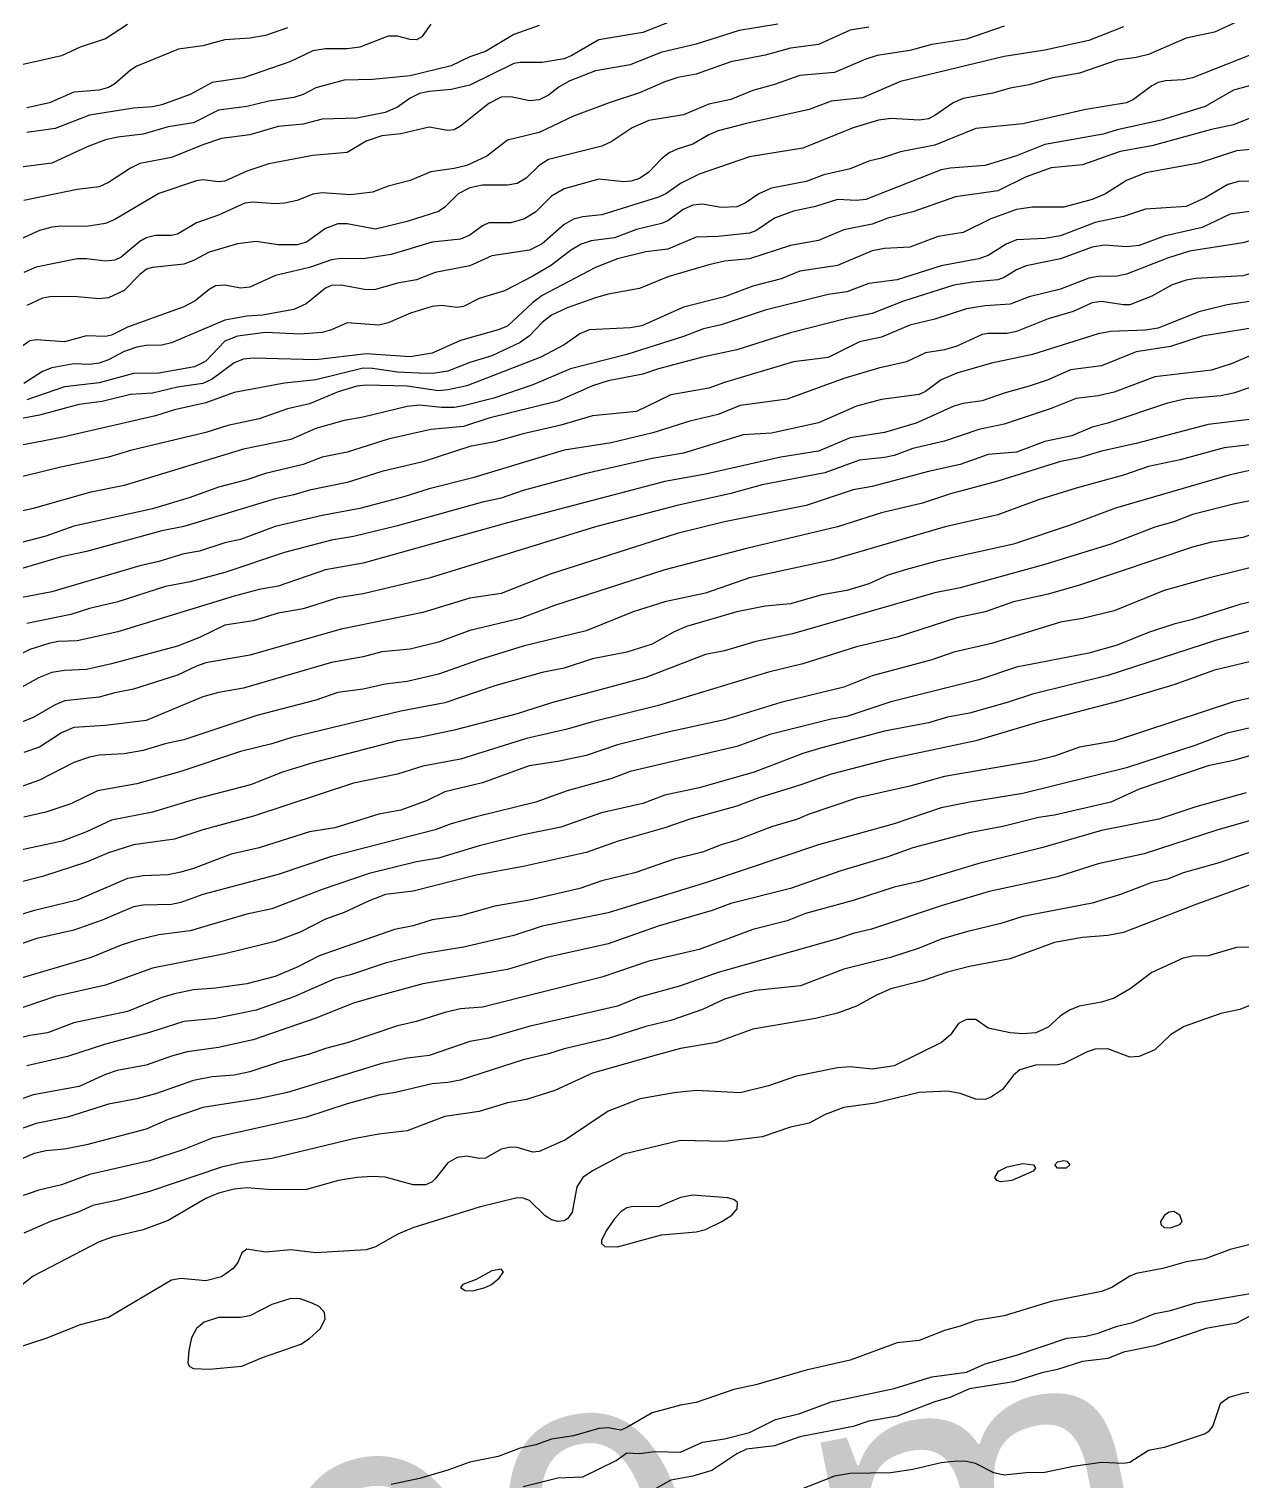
# Model space of a CAD drawing. Extents: x 474277 to 475042, y 254928 to 255625.
# Drawn here: x 474350.75 to 474380.38, y 255454.14 to 255489.59 of the extents above; entities that cross this region are included whole.
import ezdxf

# ---------------------------------------------------------------- set-up
doc = ezdxf.new("R2010")
doc.units = 0
doc.header["$MEASUREMENT"] = 0
doc.layers.add('BaseMapV2_DTM_export_MonNov09090547073261 — entities', color=1, linetype='CONTINUOUS')
doc.styles.get("Standard").update_dxf_attribs({"font": 'romans.shx'})

msp = doc.modelspace()

# ---------------------------------------------------------------- linework, layer by layer
at = {"layer": 'BaseMapV2_DTM_export_MonNov09090547073261 — entities', "color": 15, "linetype": 'Continuous', "true_color": 0xb7484b}
for points in [[(474367.262, 255490.11, 99.5), (474365.728, 255489.51, 99.5), (474364.655, 255489.332, 99.5), (474364, 255488.945, 99.5), (474363.811, 255488.869, 99.5), (474363.274, 255488.774, 99.5), (474362.738, 255488.779, 99.5), (474362.584, 255488.753, 99.5), (474361.511, 255488.219, 99.5), (474361.051, 255488.116, 99.5), (474360.514, 255488.069, 99.5), (474360.284, 255488.02, 99.5), (474360.054, 255487.907, 99.5), (474359.747, 255487.686, 99.5), (474359.441, 255487.557, 99.5), (474358.75, 255487.414, 99.5), (474357.907, 255487.395, 99.5), (474357.447, 255487.271, 99.5), (474356.834, 255487.214, 99.5), (474356.143, 255487.008, 99.5), (474355.453, 255486.919, 99.5), (474354.993, 255486.768, 99.5), (474354.227, 255486.457, 99.5), (474353.46, 255486.312, 99.5), (474353.23, 255486.198, 99.5), (474352.693, 255485.848, 99.5), (474352.463, 255485.74, 99.5), (474351.926, 255485.675, 99.5), (474350.623, 255485.411, 99.5)], [(474353.153, 255489.702, 100.5), (474352.616, 255489.354, 100.5), (474352.003, 255489.151, 100.5), (474351.543, 255488.94, 100.5), (474350.211, 255488.638, 100.5)], [(474363.198, 255489.675, 99.75), (474362.584, 255489.462, 99.75), (474361.894, 255489.045, 99.75), (474361.511, 255488.914, 99.75), (474361.051, 255488.698, 99.75), (474360.054, 255488.45, 99.75), (474359.134, 255488.36, 99.75), (474358.444, 255488.342, 99.75), (474357.754, 255488.16, 99.75), (474357.447, 255487.996, 99.75), (474357.217, 255487.919, 99.75), (474356.604, 255487.835, 99.75), (474356.067, 255487.701, 99.75), (474355.377, 255487.613, 99.75), (474354.763, 255487.307, 99.75), (474354.15, 255487.207, 99.75), (474353.536, 255487.023, 99.75), (474352.923, 255486.955, 99.75), (474352.616, 255486.889, 99.75), (474352.176, 255486.722, 99.75), (474351.313, 255486.323, 99.75), (474350.239, 255486.184, 99.75)], [(474369.026, 255489.712, 99.25), (474368.085, 255489.559, 99.25), (474367.031, 255489.224, 99.25), (474366.169, 255489.022, 99.25), (474365.421, 255488.721, 99.25), (474364.578, 255488.574, 99.25), (474363.951, 255488.332, 99.25), (474363.691, 255488.178, 99.25), (474363.428, 255487.976, 99.25), (474363.198, 255487.868, 99.25), (474362.968, 255487.844, 99.25), (474362.508, 255487.941, 99.25), (474362.278, 255487.928, 99.25), (474361.971, 255487.775, 99.25), (474361.281, 255487.223, 99.25), (474361.127, 255487.131, 99.25), (474360.974, 255487.114, 99.25), (474360.514, 255487.194, 99.25), (474359.824, 255487.036, 99.25), (474359.364, 255486.984, 99.25), (474358.98, 255486.856, 99.25), (474358.52, 255486.576, 99.25), (474357.677, 255486.506, 99.25), (474356.604, 255486.3, 99.25), (474356.067, 255486.122, 99.25), (474355.53, 255485.877, 99.25), (474355.377, 255485.863, 99.25), (474354.993, 255485.913, 99.25), (474354.84, 255485.891, 99.25), (474353.92, 255485.581, 99.25), (474352.846, 255484.943, 99.25), (474352.616, 255484.85, 99.25), (474352.156, 255484.774, 99.25), (474351.543, 255484.781, 99.25), (474351.313, 255484.756, 99.25), (474351.006, 255484.676, 99.25), (474350.546, 255484.462, 99.25)], [(474377.459, 255489.648, 98.5), (474376.616, 255489.312, 98.5), (474375.543, 255489.079, 98.5), (474374.546, 255488.919, 98.5), (474372.015, 255488.308, 98.5), (474371.095, 255487.91, 98.5), (474370.329, 255487.834, 98.5), (474369.792, 255487.632, 98.5), (474368.258, 255487.291, 98.5), (474367.568, 255487.107, 98.5), (474367.338, 255487.012, 98.5), (474366.955, 255486.784, 98.5), (474366.571, 255486.664, 98.5), (474366.37, 255486.568, 98.5), (474366.188, 255486.423, 98.5), (474365.881, 255486.099, 98.5), (474365.651, 255485.946, 98.5), (474365.446, 255485.878, 98.5), (474365.268, 255485.86, 98.5), (474364.655, 255485.927, 98.5), (474363.811, 255485.693, 98.5), (474363.504, 255485.512, 98.5), (474363.121, 255485.131, 98.5), (474362.841, 255484.958, 98.5), (474362.508, 255484.86, 98.5), (474361.971, 255484.866, 98.5), (474361.818, 255484.789, 98.5), (474361.511, 255484.561, 98.5), (474361.281, 255484.467, 98.5), (474360.591, 255484.396, 98.5), (474359.594, 255484.093, 98.5), (474358.904, 255483.985, 98.5), (474358.367, 255483.992, 98.5), (474358.137, 255483.96, 98.5), (474357.6, 255483.777, 98.5), (474356.766, 255483.578, 98.5), (474356.143, 255483.291, 98.5), (474355.913, 255483.273, 98.5), (474355.53, 255483.339, 98.5), (474355.3, 255483.326, 98.5), (474355.147, 255483.241, 98.5), (474354.81, 255482.964, 98.5), (474354.533, 255482.815, 98.5), (474353.153, 255482.316, 98.5), (474352.77, 255482.122, 98.5), (474352.616, 255482.09, 98.5), (474352.156, 255482.106, 98.5), (474351.62, 255481.96, 98.5), (474350.929, 255482.006, 98.5), (474350.776, 255481.986, 98.5), (474350.546, 255481.825, 98.5)], [(474380.296, 255489.798, 98.25), (474379.683, 255489.517, 98.25), (474378.993, 255489.369, 98.25), (474378.073, 255488.969, 98.25), (474377.766, 255488.895, 98.25), (474377.306, 255488.834, 98.25), (474376.386, 255488.513, 98.25), (474375.696, 255488.396, 98.25), (474375.159, 255488.234, 98.25), (474374.699, 255488.146, 98.25), (474374.269, 255488.025, 98.25), (474373.549, 255487.895, 98.25), (474373.3, 255487.795, 98.25), (474372.859, 255487.48, 98.25), (474372.706, 255487.402, 98.25), (474372.475, 255487.369, 98.25), (474371.785, 255487.412, 98.25), (474371.479, 255487.371, 98.25), (474370.865, 255487.185, 98.25), (474369.638, 255486.686, 98.25), (474368.335, 255486.474, 98.25), (474367.108, 255486.053, 98.25), (474366.648, 255485.825, 98.25), (474366.291, 255485.571, 98.25), (474366.111, 255485.486, 98.25), (474364.731, 255485.061, 98.25), (474364.271, 255485.012, 98.25), (474364.041, 255484.954, 98.25), (474363.811, 255484.821, 98.25), (474363.274, 255484.35, 98.25), (474362.968, 255484.197, 98.25), (474362.048, 255484.06, 98.25), (474361.511, 255483.818, 98.25), (474360.667, 255483.648, 98.25), (474360.207, 255483.476, 98.25), (474359.747, 255483.394, 98.25), (474359.211, 255483.241, 98.25), (474358.98, 255483.233, 98.25), (474358.367, 255483.344, 98.25), (474358.137, 255483.331, 98.25), (474357.984, 255483.267, 98.25), (474357.515, 255482.888, 98.25), (474357.217, 255482.748, 98.25), (474356.45, 255482.612, 98.25), (474356.067, 255482.583, 98.25), (474355.53, 255482.493, 98.25), (474354.227, 255481.935, 98.25), (474353.997, 255481.878, 98.25), (474353.613, 255481.87, 98.25), (474353.383, 255481.828, 98.25), (474353.076, 255481.725, 98.25), (474352.693, 255481.519, 98.25), (474352.463, 255481.439, 98.25), (474352.233, 255481.406, 98.25), (474351.85, 255481.423, 98.25), (474351.313, 255481.325, 98.25), (474351.083, 255481.233, 98.25), (474350.623, 255480.943, 98.25)], [(474371.249, 255489.636, 99), (474370.789, 255489.563, 99), (474370.022, 255489.214, 99), (474369.332, 255489.127, 99), (474368.718, 255488.952, 99), (474367.875, 255488.794, 99), (474367.031, 255488.494, 99), (474366.582, 255488.408, 99), (474366.265, 255488.307, 99), (474365.651, 255488.036, 99), (474364.906, 255487.795, 99), (474364.041, 255487.47, 99), (474363.198, 255487.068, 99), (474362.431, 255486.881, 99), (474361.927, 255486.492, 99), (474361.434, 255486.266, 99), (474361.127, 255486.186, 99), (474360.558, 255486.108, 99), (474360.054, 255485.896, 99), (474359.517, 255485.755, 99), (474359.134, 255485.611, 99), (474358.597, 255485.55, 99), (474357.907, 255485.594, 99), (474357.677, 255485.56, 99), (474357.294, 255485.41, 99), (474356.987, 255485.34, 99), (474356.757, 255485.328, 99), (474356.22, 255485.367, 99), (474356.021, 255485.341, 99), (474355.377, 255485.053, 99), (474354.84, 255484.863, 99), (474354.38, 255484.588, 99), (474354.227, 255484.558, 99), (474353.843, 255484.557, 99), (474353.613, 255484.495, 99), (474353.46, 255484.408, 99), (474353, 255484.03, 99), (474352.846, 255483.949, 99), (474352.616, 255483.926, 99), (474352.156, 255483.984, 99), (474351.926, 255483.983, 99), (474350.929, 255483.785, 99), (474350.623, 255483.653, 99)], [(474360.559, 255489.712, 100), (474360.337, 255489.405, 100), (474360.207, 255489.327, 100), (474360.054, 255489.334, 100), (474359.747, 255489.415, 100), (474359.517, 255489.414, 100), (474358.827, 255489.15, 100), (474358.52, 255489.107, 100), (474357.984, 255489.112, 100), (474357.677, 255489.058, 100), (474357.116, 255488.792, 100), (474355.99, 255488.403, 100), (474355.223, 255488.288, 100), (474354.687, 255487.996, 100), (474353.997, 255487.741, 100), (474353.767, 255487.695, 100), (474353.306, 255487.665, 100), (474352.233, 255487.489, 100), (474351.39, 255487.168, 100), (474350.699, 255487.069, 100)], [(474374.546, 255489.662, 98.75), (474373.626, 255489.342, 98.75), (474372.782, 255489.212, 98.75), (474372.245, 255489.069, 98.75), (474371.447, 255488.945, 98.75), (474371.172, 255488.858, 98.75), (474370.405, 255488.531, 98.75), (474369.562, 255488.461, 98.75), (474368.948, 255488.242, 98.75), (474368.412, 255488.094, 98.75), (474367.875, 255487.873, 98.75), (474367.338, 255487.757, 98.75), (474366.725, 255487.502, 98.75), (474365.881, 255487.359, 98.75), (474365.472, 255487.182, 98.75), (474364.961, 255486.841, 98.75), (474364.731, 255486.732, 98.75), (474363.428, 255486.406, 98.75), (474363.199, 255486.261, 98.75), (474362.883, 255485.955, 98.75), (474362.661, 255485.825, 98.75), (474362.431, 255485.779, 98.75), (474361.818, 255485.784, 98.75), (474361.511, 255485.718, 98.75), (474361.227, 255485.571, 98.75), (474360.897, 255485.25, 98.75), (474360.744, 255485.139, 98.75), (474359.977, 255484.895, 98.75), (474359.211, 255484.709, 98.75), (474358.52, 255484.842, 98.75), (474358.29, 255484.84, 98.75), (474357.984, 255484.727, 98.75), (474357.524, 255484.395, 98.75), (474357.294, 255484.328, 98.75), (474356.834, 255484.324, 98.75), (474356.297, 255484.41, 98.75), (474355.837, 255484.355, 98.75), (474355.147, 255484.152, 98.75), (474354.763, 255483.944, 98.75), (474354.533, 255483.857, 98.75), (474353.767, 255483.774, 98.75), (474353.624, 255483.731, 98.75), (474353.46, 255483.604, 98.75), (474353.076, 255483.213, 98.75), (474352.693, 255483.032, 98.75), (474352.463, 255483.007, 98.75), (474351.926, 255483.062, 98.75), (474351.313, 255483.066, 98.75), (474351.083, 255483.024, 98.75), (474350.699, 255482.843, 98.75)], [(474357.064, 255489.621, 100.25), (474356.527, 255489.438, 100.25), (474356.143, 255489.366, 100.25), (474355.53, 255489.326, 100.25), (474354.993, 255489.182, 100.25), (474354.398, 255489.099, 100.25), (474353.383, 255488.687, 100.25), (474353.23, 255488.592, 100.25), (474352.846, 255488.258, 100.25), (474352.693, 255488.167, 100.25), (474352.463, 255488.098, 100.25), (474351.85, 255488.048, 100.25), (474351.256, 255487.795, 100.25), (474350.699, 255487.67, 100.25)], [(474380.528, 255488.945, 98), (474379.146, 255488.405, 98), (474378.916, 255488.351, 98), (474378.483, 255488.332, 98), (474378.303, 255488.288, 98), (474378.15, 255488.209, 98), (474377.704, 255487.872, 98), (474377.536, 255487.795, 98), (474376.539, 255487.625, 98), (474375.006, 255487.279, 98), (474373.856, 255487.168, 98), (474372.859, 255486.757, 98), (474372.015, 255486.597, 98), (474371.555, 255486.438, 98), (474371.249, 255486.37, 98), (474370.789, 255486.182, 98), (474370.148, 255486.031, 98), (474369.715, 255485.871, 98), (474368.872, 255485.71, 98), (474368.565, 255485.575, 98), (474368.225, 255485.341, 98), (474368.028, 255485.255, 98), (474367.645, 255485.235, 98), (474367.185, 255485.32, 98), (474366.955, 255485.292, 98), (474366.719, 255485.188, 98), (474366.341, 255484.916, 98), (474366.188, 255484.851, 98), (474365.575, 255484.701, 98), (474365.038, 255484.497, 98), (474364.474, 255484.421, 98), (474364.229, 255484.345, 98), (474363.964, 255484.189, 98), (474363.504, 255483.83, 98), (474363.044, 255483.564, 98), (474362.354, 255483.208, 98), (474361.741, 255483.02, 98), (474361.357, 255482.823, 98), (474361.204, 255482.797, 98), (474360.821, 255482.85, 98), (474360.591, 255482.821, 98), (474360.066, 255482.658, 98), (474359.517, 255482.423, 98), (474359.287, 255482.365, 98), (474358.52, 255482.42, 98), (474358.137, 255482.254, 98), (474357.907, 255482.192, 98), (474357.37, 255482.151, 98), (474356.527, 255482.185, 98), (474355.837, 255482.102, 98), (474355.53, 255481.976, 98), (474355.07, 255481.492, 98), (474354.79, 255481.354, 98), (474353.92, 255481.194, 98), (474353.306, 255481.19, 98), (474352.463, 255480.96, 98), (474351.62, 255480.864, 98), (474350.699, 255480.547, 98)], [(474381.6, 255488.499, 97.75), (474380.143, 255488.098, 97.75), (474379.453, 255487.706, 97.75), (474378.38, 255487.367, 97.75), (474377.306, 255487.132, 97.75), (474376.964, 255487.028, 97.75), (474375.543, 255486.776, 97.75), (474374.852, 255486.495, 97.75), (474374.086, 255486.266, 97.75), (474373.242, 255486.2, 97.75), (474373.012, 255486.157, 97.75), (474371.172, 255485.433, 97.75), (474370.942, 255485.405, 97.75), (474370.482, 255485.433, 97.75), (474369.948, 255485.265, 97.75), (474369.408, 255485.15, 97.75), (474368.948, 255484.978, 97.75), (474368.488, 255484.671, 97.75), (474368.335, 255484.613, 97.75), (474367.568, 255484.527, 97.75), (474367.031, 255484.518, 97.75), (474366.341, 255484.22, 97.75), (474365.805, 255484.157, 97.75), (474365.115, 255483.987, 97.75), (474364.578, 255483.774, 97.75), (474363.274, 255483.09, 97.75), (474363.044, 255482.922, 97.75), (474362.431, 255482.343, 97.75), (474362.201, 255482.25, 97.75), (474361.281, 255481.994, 97.75), (474360.591, 255481.686, 97.75), (474360.054, 255481.595, 97.75), (474358.98, 255481.666, 97.75), (474357.754, 255481.518, 97.75), (474356.22, 255481.558, 97.75), (474355.99, 255481.537, 97.75), (474355.76, 255481.45, 97.75), (474355.222, 255481.048, 97.75), (474354.993, 255480.94, 97.75), (474354.38, 255480.856, 97.75), (474353.767, 255480.712, 97.75), (474353.23, 255480.677, 97.75), (474352.54, 255480.508, 97.75), (474351.966, 255480.434, 97.75), (474351.006, 255480.175, 97.75), (474349.779, 255479.94, 97.75)], [(474380.987, 255487.598, 97.5), (474380.143, 255487.251, 97.5), (474379.606, 255487.138, 97.5), (474378.15, 255486.745, 97.5), (474377.383, 255486.603, 97.5), (474376.463, 255486.28, 97.5), (474375.696, 255486.208, 97.5), (474375.082, 255485.99, 97.5), (474374.392, 255485.643, 97.5), (474373.362, 255485.495, 97.5), (474372.322, 255485.132, 97.5), (474371.709, 255484.98, 97.5), (474371.325, 255484.834, 97.5), (474370.635, 255484.69, 97.5), (474370.022, 255484.435, 97.5), (474369.332, 255484.313, 97.5), (474368.335, 255483.988, 97.5), (474367.722, 255483.925, 97.5), (474367.338, 255483.841, 97.5), (474366.341, 255483.544, 97.5), (474365.651, 255483.261, 97.5), (474364.885, 255483.122, 97.5), (474364.578, 255483.037, 97.5), (474363.888, 255482.788, 97.5), (474363.504, 255482.61, 97.5), (474363.274, 255482.429, 97.5), (474362.968, 255482.104, 97.5), (474362.738, 255481.944, 97.5), (474362.048, 255481.62, 97.5), (474361.511, 255481.455, 97.5), (474360.974, 255481.246, 97.5), (474360.667, 255481.193, 97.5), (474360.437, 255481.19, 97.5), (474359.747, 255481.221, 97.5), (474359.134, 255481.31, 97.5), (474358.904, 255481.315, 97.5), (474357.754, 255481.036, 97.5), (474356.987, 255480.956, 97.5), (474355.76, 255480.721, 97.5), (474355.07, 255480.47, 97.5), (474354.303, 255480.3, 97.5), (474353.843, 255480.159, 97.5), (474351.543, 255479.623, 97.5), (474350.316, 255479.389, 97.5)], [(474380.987, 255486.697, 97.25), (474380.22, 255486.621, 97.25), (474379.3, 255486.319, 97.25), (474377.996, 255486.081, 97.25), (474377.536, 255485.894, 97.25), (474377.018, 255485.571, 97.25), (474376.693, 255485.429, 97.25), (474376.003, 255485.247, 97.25), (474375.236, 255485.25, 97.25), (474374.852, 255485.185, 97.25), (474374.221, 255484.958, 97.25), (474373.549, 255484.624, 97.25), (474372.936, 255484.533, 97.25), (474372.245, 255484.267, 97.25), (474371.632, 255484.236, 97.25), (474371.325, 255484.18, 97.25), (474370.482, 255483.824, 97.25), (474369.562, 255483.681, 97.25), (474369.106, 255483.501, 97.25), (474368.412, 255483.315, 97.25), (474367.722, 255483.059, 97.25), (474366.725, 255482.81, 97.25), (474365.709, 255482.351, 97.25), (474365.421, 255482.302, 97.25), (474364.424, 255482.253, 97.25), (474364.194, 255482.154, 97.25), (474363.811, 255481.884, 97.25), (474363.24, 255481.584, 97.25), (474361.434, 255480.89, 97.25), (474360.974, 255480.788, 97.25), (474360.744, 255480.767, 97.25), (474359.977, 255480.882, 97.25), (474358.98, 255480.903, 97.25), (474358.75, 255480.875, 97.25), (474358.301, 255480.741, 97.25), (474357.6, 255480.446, 97.25), (474357.064, 255480.322, 97.25), (474356.373, 255480.082, 97.25), (474355.607, 255479.92, 97.25), (474355.07, 255479.746, 97.25), (474353.23, 255479.306, 97.25), (474352.693, 255479.143, 97.25), (474351.529, 255478.901, 97.25), (474350.239, 255478.586, 97.25)], [(474380.757, 255485.873, 97), (474380.296, 255485.878, 97), (474380.008, 255485.801, 97), (474379.453, 255485.473, 97), (474378.993, 255485.259, 97), (474377.996, 255485.198, 97), (474377.459, 255485.022, 97), (474376.769, 255484.87, 97), (474375.926, 255484.547, 97), (474375.543, 255484.478, 97), (474374.852, 255484.445, 97), (474374.601, 255484.345, 97), (474374.162, 255484.067, 97), (474373.932, 255483.984, 97), (474373.012, 255483.817, 97), (474371.939, 255483.471, 97), (474371.249, 255483.385, 97), (474370.712, 255483.181, 97), (474370.252, 255483.115, 97), (474368.718, 255482.734, 97), (474367.645, 255482.379, 97), (474367.212, 255482.274, 97), (474366.725, 255482.088, 97), (474365.345, 255481.653, 97), (474363.964, 255481.299, 97), (474363.044, 255480.909, 97), (474362.095, 255480.587, 97), (474361.357, 255480.395, 97), (474361.127, 255480.362, 97), (474360.821, 255480.356, 97), (474360.284, 255480.414, 97), (474359.977, 255480.386, 97), (474358.904, 255480.126, 97), (474358.444, 255480.043, 97), (474357.754, 255479.847, 97), (474357.14, 255479.575, 97), (474355.99, 255479.344, 97), (474353.076, 255478.452, 97), (474352.233, 255478.288, 97), (474350.853, 255477.894, 97), (474349.319, 255477.555, 97)], [(474380.603, 255485.149, 96.75), (474380.066, 255485.075, 96.75), (474379.376, 255484.752, 96.75), (474378.456, 255484.542, 96.75), (474377.843, 255484.308, 96.75), (474377.536, 255484.281, 96.75), (474376.999, 255484.32, 96.75), (474376.693, 255484.273, 96.75), (474375.926, 255483.986, 96.75), (474375.082, 255483.817, 96.75), (474374.852, 255483.717, 96.75), (474374.546, 255483.53, 96.75), (474374.392, 255483.476, 96.75), (474373.779, 255483.42, 96.75), (474373.319, 255483.343, 96.75), (474372.092, 255482.951, 96.75), (474371.325, 255482.648, 96.75), (474370.712, 255482.527, 96.75), (474369.332, 255482.179, 96.75), (474368.028, 255481.768, 96.75), (474367.186, 255481.584, 96.75), (474366.111, 255481.304, 96.75), (474365.728, 255481.173, 96.75), (474364.885, 255481.005, 96.75), (474364.501, 255480.884, 96.75), (474363.658, 255480.51, 96.75), (474361.971, 255480.099, 96.75), (474361.357, 255479.895, 96.75), (474360.561, 255479.821, 96.75), (474359.517, 255479.588, 96.75), (474358.52, 255479.265, 96.75), (474357.907, 255479.148, 96.75), (474357.447, 255478.97, 96.75), (474356.527, 255478.747, 96.75), (474356.067, 255478.594, 96.75), (474355.377, 255478.417, 96.75), (474354.687, 255478.164, 96.75), (474353.767, 255477.885, 96.75), (474351.85, 255477.463, 96.75), (474351.16, 255477.221, 96.75), (474350.316, 255476.997, 96.75)], [(474381.063, 255484.571, 96.5), (474380.373, 255484.379, 96.5), (474379.07, 255484.175, 96.5), (474378.533, 255484.003, 96.5), (474377.536, 255483.613, 96.5), (474377.306, 255483.565, 96.5), (474376.846, 255483.555, 96.5), (474376.616, 255483.512, 96.5), (474375.926, 255483.243, 96.5), (474375.159, 255483.059, 96.5), (474374.699, 255482.878, 96.5), (474374.086, 255482.835, 96.5), (474373.626, 255482.762, 96.5), (474372.859, 255482.51, 96.5), (474372.245, 255482.369, 96.5), (474371.555, 255482.077, 96.5), (474371.019, 255481.957, 96.5), (474370.252, 255481.575, 96.5), (474369.408, 255481.475, 96.5), (474367.722, 255480.972, 96.5), (474367.338, 255480.827, 96.5), (474366.418, 255480.669, 96.5), (474365.575, 255480.257, 96.5), (474364.501, 255480.159, 96.5), (474363.734, 255479.924, 96.5), (474362.814, 255479.715, 96.5), (474362.124, 255479.521, 96.5), (474361.511, 255479.405, 96.5), (474360.361, 255479.035, 96.5), (474359.364, 255478.799, 96.5), (474358.52, 255478.528, 96.5), (474357.6, 255478.345, 96.5), (474357.217, 255478.229, 96.5), (474356.757, 255478.133, 96.5), (474354.533, 255477.453, 96.5), (474353.997, 255477.35, 96.5), (474352.156, 255476.848, 96.5), (474351.543, 255476.711, 96.5), (474350.469, 255476.401, 96.5)], [(474380.603, 255483.634, 96.25), (474380.373, 255483.571, 96.25), (474379.223, 255483.508, 96.25), (474378.993, 255483.467, 96.25), (474378.652, 255483.348, 96.25), (474378.15, 255483.072, 96.25), (474377.613, 255482.866, 96.25), (474377.459, 255482.861, 96.25), (474376.923, 255482.941, 96.25), (474376.693, 255482.914, 96.25), (474376.233, 255482.701, 96.25), (474375.619, 255482.518, 96.25), (474374.852, 255482.215, 96.25), (474374.622, 255482.16, 96.25), (474374.162, 255482.162, 96.25), (474374.009, 255482.136, 96.25), (474373.396, 255481.852, 96.25), (474373.089, 255481.763, 96.25), (474372.629, 255481.691, 96.25), (474372.169, 255481.476, 96.25), (474371.479, 255481.314, 96.25), (474370.635, 255481.064, 96.25), (474369.255, 255480.563, 96.25), (474368.105, 255480.404, 96.25), (474367.568, 255480.189, 96.25), (474366.878, 255480.021, 96.25), (474365.977, 255479.744, 96.25), (474364.961, 255479.493, 96.25), (474363.811, 255479.318, 96.25), (474361.587, 255478.646, 96.25), (474360.514, 255478.374, 96.25), (474359.901, 255478.179, 96.25), (474358.827, 255477.893, 96.25), (474357.907, 255477.722, 96.25), (474356.757, 255477.457, 96.25), (474355.913, 255477.136, 96.25), (474355.53, 255477.057, 96.25), (474354.917, 255476.854, 96.25), (474354.533, 255476.791, 96.25), (474353.92, 255476.599, 96.25), (474353.46, 255476.499, 96.25), (474351.313, 255475.86, 96.25), (474350.546, 255475.714, 96.25)], [(474380.757, 255482.973, 96), (474379.99, 255482.862, 96), (474379.3, 255482.692, 96), (474378.303, 255482.294, 96), (474377.996, 255482.248, 96), (474377.153, 255482.213, 96), (474376.846, 255482.155, 96), (474375.236, 255481.65, 96), (474374.239, 255481.442, 96), (474373.396, 255481.197, 96), (474373.012, 255481.032, 96), (474372.629, 255480.749, 96), (474372.475, 255480.674, 96), (474371.555, 255480.55, 96), (474370.942, 255480.388, 96), (474370.022, 255479.985, 96), (474368.872, 255479.731, 96), (474368.182, 255479.689, 96), (474366.725, 255479.246, 96), (474365.958, 255479.118, 96), (474364.348, 255478.75, 96), (474362.814, 255478.336, 96), (474362.278, 255478.143, 96), (474361.818, 255478.051, 96), (474359.747, 255477.475, 96), (474358.674, 255477.215, 96), (474358.137, 255477.124, 96), (474356.987, 255476.817, 96), (474355.53, 255476.334, 96), (474354.687, 255476.108, 96), (474354.087, 255475.987, 96), (474352.923, 255475.617, 96), (474352.233, 255475.455, 96), (474351.773, 255475.305, 96), (474350.699, 255475.092, 96)], [(474380.68, 255482.312, 95.75), (474379.376, 255482.098, 95.75), (474378.61, 255481.846, 95.75), (474377.766, 255481.719, 95.75), (474376.923, 255481.371, 95.75), (474376.165, 255481.278, 95.75), (474375.619, 255481.03, 95.75), (474375.159, 255480.879, 95.75), (474374.546, 255480.712, 95.75), (474374.009, 255480.522, 95.75), (474373.549, 255480.457, 95.75), (474373.319, 255480.392, 95.75), (474372.399, 255479.973, 95.75), (474371.632, 255479.746, 95.75), (474370.789, 255479.618, 95.75), (474370.022, 255479.295, 95.75), (474369.102, 255479.147, 95.75), (474367.262, 255478.735, 95.75), (474366.265, 255478.549, 95.75), (474362.431, 255477.545, 95.75), (474358.904, 255476.557, 95.75), (474357.984, 255476.398, 95.75), (474356.834, 255476.002, 95.75), (474356.373, 255475.919, 95.75), (474355.76, 255475.754, 95.75), (474352.923, 255474.885, 95.75), (474351.926, 255474.669, 95.75), (474351.466, 255474.65, 95.75), (474351.236, 255474.604, 95.75), (474350.776, 255474.454, 95.75), (474350.086, 255474.112, 95.75)], [(474380.91, 255481.774, 95.5), (474380.11, 255481.431, 95.5), (474379.606, 255481.271, 95.5), (474378.226, 255481.106, 95.5), (474377.229, 255480.736, 95.5), (474376.846, 255480.639, 95.5), (474376.309, 255480.576, 95.5), (474375.696, 255480.334, 95.5), (474374.546, 255479.951, 95.5), (474373.932, 255479.824, 95.5), (474373.089, 255479.535, 95.5), (474372.322, 255479.36, 95.5), (474371.862, 255479.187, 95.5), (474371.632, 255479.135, 95.5), (474371.019, 255479.075, 95.5), (474370.175, 255478.761, 95.5), (474368.642, 255478.47, 95.5), (474367.875, 255478.258, 95.5), (474366.571, 255477.968, 95.5), (474364.578, 255477.444, 95.5), (474360.514, 255476.195, 95.5), (474358.904, 255475.815, 95.5), (474358.29, 255475.716, 95.5), (474357.447, 255475.449, 95.5), (474356.834, 255475.339, 95.5), (474356.22, 255475.156, 95.5), (474355.53, 255475.051, 95.5), (474354.917, 255474.748, 95.5), (474354.38, 255474.536, 95.5), (474352.77, 255474.105, 95.5), (474352.156, 255473.969, 95.5), (474351.62, 255473.944, 95.5), (474351.313, 255473.889, 95.5), (474350.981, 255473.763, 95.5), (474350.316, 255473.387, 95.5)], [(474380.91, 255480.971, 95.25), (474380.143, 255480.706, 95.25), (474379.836, 255480.645, 95.25), (474378.993, 255480.566, 95.25), (474378.533, 255480.466, 95.25), (474377.076, 255479.974, 95.25), (474376.693, 255479.878, 95.25), (474376.196, 255479.667, 95.25), (474375.543, 255479.53, 95.25), (474374.852, 255479.27, 95.25), (474374.162, 255479.215, 95.25), (474373.472, 255478.97, 95.25), (474372.706, 255478.799, 95.25), (474371.325, 255478.431, 95.25), (474370.865, 255478.348, 95.25), (474369.715, 255477.969, 95.25), (474367.722, 255477.569, 95.25), (474366.571, 255477.286, 95.25), (474363.471, 255476.294, 95.25), (474362.278, 255475.823, 95.25), (474361.511, 255475.703, 95.25), (474360.361, 255475.359, 95.25), (474358.367, 255474.949, 95.25), (474356.143, 255474.317, 95.25), (474355.07, 255474.128, 95.25), (474354.84, 255474.049, 95.25), (474354.38, 255473.824, 95.25), (474353.306, 255473.485, 95.25), (474352.846, 255473.397, 95.25), (474352.463, 255473.288, 95.25), (474351.62, 255473.201, 95.25), (474351.39, 255473.108, 95.25), (474350.853, 255472.793, 95.25), (474350.469, 255472.639, 95.25)], [(474380.603, 255480.073, 95), (474379.53, 255479.941, 95), (474377.766, 255479.478, 95), (474376.923, 255479.292, 95), (474376.386, 255479.133, 95), (474375.926, 255479.041, 95), (474374.392, 255478.559, 95), (474373.242, 255478.252, 95), (474372.552, 255478.026, 95), (474371.555, 255477.785, 95), (474370.482, 255477.445, 95), (474368.258, 255476.92, 95), (474366.265, 255476.401, 95), (474363.576, 255475.527, 95), (474362.738, 255475.208, 95), (474361.511, 255474.917, 95), (474360.744, 255474.633, 95), (474360.054, 255474.46, 95), (474359.364, 255474.398, 95), (474358.904, 255474.276, 95), (474358.137, 255474.138, 95), (474355.99, 255473.513, 95), (474355.377, 255473.402, 95), (474354.993, 255473.3, 95), (474353.613, 255472.72, 95), (474352.616, 255472.597, 95), (474351.85, 255472.554, 95), (474351.543, 255472.421, 95), (474351.006, 255472.075, 95), (474350.623, 255471.941, 95)], [(474380.603, 255479.453, 94.75), (474379.913, 255479.377, 94.75), (474378.84, 255479.084, 94.75), (474378.073, 255478.92, 94.75), (474377.459, 255478.705, 94.75), (474376.309, 255478.392, 94.75), (474375.389, 255478.105, 94.75), (474374.392, 255477.743, 94.75), (474373.105, 255477.444, 94.75), (474370.329, 255476.635, 94.75), (474368.335, 255476.202, 94.75), (474367.262, 255475.826, 94.75), (474366.265, 255475.615, 94.75), (474365.498, 255475.374, 94.75), (474364.348, 255474.91, 94.75), (474362.814, 255474.533, 94.75), (474361.741, 255474.203, 94.75), (474360.744, 255473.856, 94.75), (474359.977, 255473.674, 94.75), (474359.441, 255473.611, 94.75), (474358.904, 255473.487, 94.75), (474358.29, 255473.405, 94.75), (474357.754, 255473.217, 94.75), (474356.312, 255472.843, 94.75), (474354.533, 255472.253, 94.75), (474354.073, 255472.154, 94.75), (474353.536, 255471.989, 94.75), (474353.076, 255471.909, 94.75), (474352.463, 255471.874, 94.75), (474352.233, 255471.827, 94.75), (474351.85, 255471.697, 94.75), (474351.006, 255471.264, 94.75), (474350.393, 255471.049, 94.75)], [(474382.06, 255479.156, 94.5), (474380.066, 255478.716, 94.5), (474377.266, 255477.904, 94.5), (474376.156, 255477.485, 94.5), (474374.776, 255477.027, 94.5), (474372.936, 255476.616, 94.5), (474372.169, 255476.407, 94.5), (474371.709, 255476.264, 94.5), (474371.249, 255476.057, 94.5), (474370.712, 255475.891, 94.5), (474370.099, 255475.79, 94.5), (474369.332, 255475.565, 94.5), (474368.718, 255475.514, 94.5), (474368.028, 255475.373, 94.5), (474366.801, 255475.013, 94.5), (474366.495, 255474.883, 94.5), (474365.958, 255474.584, 94.5), (474365.345, 255474.389, 94.5), (474364.501, 255474.225, 94.5), (474363.811, 255474.002, 94.5), (474363.274, 255473.893, 94.5), (474362.124, 255473.566, 94.5), (474360.9, 255473.15, 94.5), (474359.824, 255472.947, 94.5), (474357.166, 255472.306, 94.5), (474356.68, 255472.149, 94.5), (474355.913, 255471.962, 94.5), (474354.457, 255471.479, 94.5), (474353.383, 255471.177, 94.5), (474352.421, 255471.003, 94.5), (474351.773, 255470.688, 94.5), (474351.16, 255470.488, 94.5), (474350.623, 255470.362, 94.5)], [(474381.447, 255478.264, 94.25), (474380.143, 255478.003, 94.25), (474379.147, 255477.75, 94.25), (474378.686, 255477.567, 94.25), (474378.226, 255477.438, 94.25), (474377.153, 255477.025, 94.25), (474375.543, 255476.525, 94.25), (474373.472, 255475.956, 94.25), (474372.859, 255475.836, 94.25), (474369.38, 255474.837, 94.25), (474368.488, 255474.652, 94.25), (474367.722, 255474.425, 94.25), (474367.262, 255474.329, 94.25), (474365.805, 255473.768, 94.25), (474363.504, 255473.152, 94.25), (474362.661, 255472.888, 94.25), (474361.127, 255472.486, 94.25), (474360.284, 255472.307, 94.25), (474359.747, 255472.227, 94.25), (474357.677, 255471.686, 94.25), (474356.942, 255471.463, 94.25), (474356.156, 255471.156, 94.25), (474354.84, 255470.808, 94.25), (474353.767, 255470.483, 94.25), (474352.77, 255470.288, 94.25), (474352.156, 255470.002, 94.25), (474351.56, 255469.776, 94.25), (474350.393, 255469.523, 94.25)], [(474381.6, 255477.6, 94), (474380.373, 255477.19, 94), (474379.606, 255477.072, 94), (474379.146, 255476.951, 94), (474376.386, 255476.02, 94), (474375.619, 255475.8, 94), (474374.776, 255475.62, 94), (474374.086, 255475.371, 94), (474373.396, 255475.227, 94), (474371.939, 255474.758, 94), (474370.942, 255474.515, 94), (474369.638, 255474.108, 94), (474368.795, 255473.898, 94), (474366.111, 255473.088, 94), (474364.501, 255472.689, 94), (474363.888, 255472.508, 94), (474362.891, 255472.283, 94), (474361.281, 255471.782, 94), (474360.361, 255471.609, 94), (474359.747, 255471.416, 94), (474358.674, 255471.191, 94), (474356.233, 255470.39, 94), (474354.993, 255470.056, 94), (474354.303, 255469.828, 94), (474353.306, 255469.685, 94), (474352.693, 255469.49, 94), (474352.156, 255469.263, 94), (474351.083, 255468.914, 94), (474350.469, 255468.764, 94)], [(474380.91, 255476.533, 93.75), (474379.53, 255476.193, 93.75), (474378.456, 255475.893, 93.75), (474377.229, 255475.397, 93.75), (474376.463, 255475.21, 93.75), (474375.926, 255475.118, 93.75), (474374.239, 255474.598, 93.75), (474373.319, 255474.389, 93.75), (474372.782, 255474.198, 93.75), (474371.325, 255473.812, 93.75), (474370.635, 255473.532, 93.75), (474369.102, 255473.16, 93.75), (474367.722, 255472.734, 93.75), (474366.341, 255472.436, 93.75), (474365.115, 255472.124, 93.75), (474364.348, 255471.87, 93.75), (474363.658, 255471.721, 93.75), (474362.958, 255471.616, 93.75), (474361.818, 255471.203, 93.75), (474360.897, 255470.981, 93.75), (474360.467, 255470.773, 93.75), (474359.824, 255470.535, 93.75), (474359.287, 255470.436, 93.75), (474358.214, 255470.106, 93.75), (474357.6, 255470.008, 93.75), (474356.373, 255469.618, 93.75), (474355.683, 255469.464, 93.75), (474354.763, 255469.108, 93.75), (474354.457, 255469.02, 93.75), (474354.15, 255468.959, 93.75), (474353.536, 255468.929, 93.75), (474353.153, 255468.863, 93.75), (474351.926, 255468.338, 93.75), (474350.853, 255468.081, 93.75), (474350.408, 255467.936, 93.75)], [(474383.624, 255475.757, 93.25), (474379.732, 255474.683, 93.25), (474377.076, 255473.82, 93.25), (474375.236, 255473.363, 93.25), (474374.622, 255473.159, 93.25), (474373.702, 255472.903, 93.25), (474373.166, 255472.804, 93.25), (474372.706, 255472.663, 93.25), (474371.629, 255472.46, 93.25), (474370.099, 255472.057, 93.25), (474369.638, 255471.92, 93.25), (474368.447, 255471.463, 93.25), (474367.108, 255471.077, 93.25), (474366.265, 255470.899, 93.25), (474365.728, 255470.698, 93.25), (474364.721, 255470.466, 93.25), (474363.734, 255470.117, 93.25), (474362.814, 255469.934, 93.25), (474361.741, 255469.667, 93.25), (474360.744, 255469.364, 93.25), (474360.207, 255469.271, 93.25), (474359.057, 255468.987, 93.25), (474357.907, 255468.6, 93.25), (474356.68, 255468.126, 93.25), (474356.067, 255467.997, 93.25), (474354.687, 255467.591, 93.25), (474353.92, 255467.493, 93.25), (474353.383, 255467.36, 93.25), (474353, 255467.237, 93.25), (474352.269, 255466.939, 93.25), (474348.783, 255465.912, 93.25)], [(474380.987, 255475.713, 93.5), (474380.296, 255475.555, 93.5), (474379.146, 255475.182, 93.5), (474378.686, 255475.072, 93.5), (474378.073, 255474.869, 93.5), (474377.306, 255474.559, 93.5), (474376.616, 255474.365, 93.5), (474374.852, 255474.025, 93.5), (474373.932, 255473.71, 93.5), (474371.785, 255473.177, 93.5), (474370.712, 255472.82, 93.5), (474370.329, 255472.753, 93.5), (474368.831, 255472.383, 93.5), (474368.028, 255472.085, 93.5), (474365.421, 255471.479, 93.5), (474364.973, 255471.31, 93.5), (474363.888, 255471.002, 93.5), (474363.121, 255470.728, 93.5), (474361.664, 255470.374, 93.5), (474361.051, 255470.199, 93.5), (474360.667, 255470.057, 93.5), (474358.137, 255469.406, 93.5), (474356.834, 255468.967, 93.5), (474354.993, 255468.475, 93.5), (474354.457, 255468.278, 93.5), (474354.227, 255468.236, 93.5), (474353.536, 255468.214, 93.5), (474353.306, 255468.178, 93.5), (474352.54, 255467.851, 93.5), (474351.85, 255467.607, 93.5), (474350.941, 255467.399, 93.5), (474350.163, 255467.137, 93.5)], [(474380.91, 255474.244, 93), (474379.683, 255473.951, 93), (474378.686, 255473.591, 93), (474377.383, 255473.199, 93), (474375.389, 255472.681, 93), (474373.856, 255472.224, 93), (474371.709, 255471.773, 93), (474370.329, 255471.414, 93), (474369.562, 255471.142, 93), (474368.565, 255470.838, 93), (474368.028, 255470.632, 93), (474366.878, 255470.314, 93), (474366.265, 255470.104, 93), (474365.128, 255469.776, 93), (474364.348, 255469.5, 93), (474362.814, 255469.161, 93), (474361.664, 255468.951, 93), (474360.131, 255468.556, 93), (474359.453, 255468.473, 93), (474359.051, 255468.319, 93), (474358.444, 255468.034, 93), (474357.984, 255467.876, 93), (474357.37, 255467.558, 93), (474356.757, 255467.327, 93), (474355.53, 255467.029, 93), (474353.767, 255466.681, 93), (474352.616, 255466.267, 93), (474351.39, 255465.986, 93), (474350.393, 255465.646, 93)], [(474381.293, 255473.434, 92.75), (474380.143, 255473.181, 92.75), (474377.229, 255472.216, 92.75), (474376.386, 255472.068, 92.75), (474375.773, 255471.854, 92.75), (474375.313, 255471.734, 92.75), (474373.089, 255471.354, 92.75), (474372.245, 255471.12, 92.75), (474370.942, 255470.825, 92.75), (474369.792, 255470.436, 92.75), (474369.485, 255470.306, 92.75), (474368.872, 255470.131, 92.75), (474368.028, 255469.799, 92.75), (474367.645, 255469.687, 92.75), (474367.185, 255469.507, 92.75), (474366.495, 255469.338, 92.75), (474365.539, 255469.009, 92.75), (474364.731, 255468.811, 92.75), (474364.191, 255468.626, 92.75), (474362.968, 255468.335, 92.75), (474362.124, 255468.194, 92.75), (474361.281, 255467.956, 92.75), (474360.591, 255467.862, 92.75), (474360.131, 255467.716, 92.75), (474359.671, 255467.626, 92.75), (474357.83, 255466.978, 92.75), (474357.309, 255466.709, 92.75), (474356.757, 255466.473, 92.75), (474356.067, 255466.297, 92.75), (474355.3, 255466.193, 92.75), (474354.763, 255466.153, 92.75), (474354.303, 255466.051, 92.75), (474353.997, 255465.96, 92.75), (474353.153, 255465.621, 92.75), (474351.85, 255465.343, 92.75), (474351.206, 255465.099, 92.75), (474350.776, 255465.035, 92.75), (474349.933, 255464.83, 92.75)], [(474381.523, 255472.759, 92.5), (474379.99, 255472.413, 92.5), (474379.223, 255472.119, 92.5), (474377.536, 255471.563, 92.5), (474375.006, 255470.939, 92.5), (474373.702, 255470.73, 92.5), (474373.012, 255470.589, 92.5), (474371.862, 255470.201, 92.5), (474370.022, 255469.685, 92.5), (474367.308, 255468.779, 92.5), (474364.885, 255468.031, 92.5), (474363.274, 255467.704, 92.5), (474362.584, 255467.475, 92.5), (474361.357, 255467.195, 92.5), (474360.361, 255467.027, 92.5), (474359.441, 255466.804, 92.5), (474358.597, 255466.515, 92.5), (474358.214, 255466.416, 92.5), (474357.217, 255465.983, 92.5), (474356.297, 255465.653, 92.5), (474355.3, 255465.451, 92.5), (474354.533, 255465.375, 92.5), (474353.69, 255465.109, 92.5), (474352.616, 255464.822, 92.5), (474351.696, 255464.522, 92.5), (474350.699, 255464.299, 92.5)], [(474381.007, 255472, 92.25), (474380.143, 255471.749, 92.25), (474379.53, 255471.612, 92.25), (474377.843, 255471.043, 92.25), (474377.153, 255470.73, 92.25), (474375.773, 255470.415, 92.25), (474375.389, 255470.355, 92.25), (474374.546, 255470.143, 92.25), (474373.702, 255469.983, 92.25), (474372.322, 255469.614, 92.25), (474371.709, 255469.397, 92.25), (474370.559, 255469.057, 92.25), (474369.332, 255468.623, 92.25), (474367.875, 255468.26, 92.25), (474367.423, 255468.089, 92.25), (474366.103, 255467.706, 92.25), (474364.885, 255467.276, 92.25), (474363.388, 255466.939, 92.25), (474362.431, 255466.646, 92.25), (474360.361, 255466.296, 92.25), (474359.287, 255466.007, 92.25), (474358.674, 255465.822, 92.25), (474357.754, 255465.46, 92.25), (474356.22, 255464.929, 92.25), (474355.377, 255464.743, 92.25), (474354.61, 255464.637, 92.25), (474354.227, 255464.533, 92.25), (474353.613, 255464.309, 92.25), (474352.904, 255464.179, 92.25), (474352.616, 255464.082, 92.25), (474351.981, 255463.795, 92.25), (474350.853, 255463.59, 92.25), (474348.706, 255462.822, 92.25)], [(474380.45, 255470.956, 92), (474379.223, 255470.617, 92), (474378.321, 255470.313, 92), (474376.923, 255470.035, 92), (474375.495, 255469.623, 92), (474373.932, 255469.23, 92), (474372.475, 255468.79, 92), (474371.862, 255468.659, 92), (474370.865, 255468.327, 92), (474369.702, 255468.013, 92), (474369.255, 255467.836, 92), (474368.412, 255467.622, 92), (474367.108, 255467.134, 92), (474365.881, 255466.852, 92), (474364.731, 255466.461, 92), (474361.818, 255465.727, 92), (474361.281, 255465.683, 92), (474360.897, 255465.597, 92), (474360.207, 255465.376, 92), (474359.747, 255465.271, 92), (474358.52, 255464.86, 92), (474357.984, 255464.718, 92), (474357.6, 255464.577, 92), (474356.91, 255464.406, 92), (474356.143, 255464.152, 92), (474355.76, 255464.067, 92), (474355.223, 255464.031, 92), (474354.763, 255463.942, 92), (474353.843, 255463.617, 92), (474353.383, 255463.495, 92), (474352.693, 255463.362, 92), (474351.696, 255463.041, 92), (474350.929, 255462.886, 92), (474349.703, 255462.456, 92)], [(474381.217, 255470.466, 91.75), (474379.76, 255470.054, 91.75), (474377.967, 255469.469, 91.75), (474376.846, 255469.224, 91.75), (474375.849, 255468.91, 91.75), (474374.181, 255468.549, 91.75), (474373.012, 255468.2, 91.75), (474371.313, 255467.629, 91.75), (474370.865, 255467.524, 91.75), (474370.503, 255467.399, 91.75), (474367.568, 255466.571, 91.75), (474366.648, 255466.25, 91.75), (474365.651, 255465.968, 91.75), (474365.115, 255465.754, 91.75), (474362.951, 255465.252, 91.75), (474361.971, 255464.973, 91.75), (474361.511, 255464.889, 91.75), (474360.514, 255464.548, 91.75), (474359.977, 255464.484, 91.75), (474359.364, 255464.357, 91.75), (474357.064, 255463.644, 91.75), (474356.347, 255463.489, 91.75), (474354.993, 255463.281, 91.75), (474354.15, 255462.983, 91.75), (474353.613, 255462.753, 91.75), (474352.156, 255462.372, 91.75), (474351.62, 255462.261, 91.75), (474351.16, 255462.22, 91.75), (474350.853, 255462.151, 91.75), (474349.933, 255461.739, 91.75)], [(474380.987, 255469.657, 91.5), (474379.76, 255469.244, 91.5), (474378.916, 255469.009, 91.5), (474378.533, 255468.85, 91.5), (474378.15, 255468.768, 91.5), (474377.384, 255468.473, 91.5), (474376.693, 255468.268, 91.5), (474375.006, 255467.94, 91.5), (474374.469, 255467.771, 91.5), (474373.626, 255467.563, 91.5), (474373.012, 255467.385, 91.5), (474372.475, 255467.164, 91.5), (474371.772, 255466.939, 91.5), (474370.635, 255466.651, 91.5), (474369.578, 255466.249, 91.5), (474368.488, 255466.134, 91.5), (474368.182, 255466.065, 91.5), (474367.722, 255465.925, 91.5), (474367.185, 255465.67, 91.5), (474366.418, 255465.4, 91.5), (474365.805, 255465.26, 91.5), (474364.885, 255464.965, 91.5), (474363.812, 255464.715, 91.5), (474363.428, 255464.588, 91.5), (474362.814, 255464.44, 91.5), (474361.274, 255463.949, 91.5), (474360.974, 255463.887, 91.5), (474360.591, 255463.855, 91.5), (474359.695, 255463.642, 91.5), (474359.287, 255463.577, 91.5), (474358.52, 255463.371, 91.5), (474357.524, 255463.04, 91.5), (474355.223, 255462.528, 91.5), (474354.533, 255462.254, 91.5), (474353.69, 255461.979, 91.5), (474352.233, 255461.642, 91.5), (474351.543, 255461.389, 91.5), (474350.989, 255461.265, 91.5), (474350.239, 255461, 91.5)], [(474380.757, 255468.784, 91.25), (474379.223, 255468.234, 91.25), (474377.459, 255467.55, 91.25), (474377.076, 255467.478, 91.25), (474376.463, 255467.427, 91.25), (474375.773, 255467.305, 91.25), (474374.699, 255466.91, 91.25), (474373.702, 255466.721, 91.25), (474373.166, 255466.582, 91.25), (474372.552, 255466.371, 91.25), (474371.785, 255466.173, 91.25), (474371.432, 255466.019, 91.25), (474370.942, 255465.751, 91.25), (474370.482, 255465.583, 91.25), (474369.945, 255465.453, 91.25), (474368.412, 255465.189, 91.25), (474367.519, 255464.869, 91.25), (474366.648, 255464.717, 91.25), (474366.111, 255464.571, 91.25), (474364.501, 255464.114, 91.25), (474363.581, 255463.695, 91.25), (474362.891, 255463.478, 91.25), (474362.431, 255463.397, 91.25), (474361.741, 255463.179, 91.25), (474360.897, 255463.062, 91.25), (474359.977, 255462.71, 91.25), (474359.287, 255462.631, 91.25), (474358.674, 255462.519, 91.25), (474356.68, 255462.038, 91.25), (474355.913, 255461.928, 91.25), (474355.453, 255461.824, 91.25), (474353.69, 255461.232, 91.25), (474352.923, 255461.021, 91.25), (474352.31, 255460.888, 91.25), (474351.949, 255460.728, 91.25), (474351.281, 255460.498, 91.25), (474350.623, 255460.213, 91.25)], [(474380.526, 255467.189, 91), (474380.22, 255467.18, 91), (474379.53, 255466.983, 91), (474379.146, 255466.973, 91), (474378.916, 255466.924, 91), (474378.15, 255466.576, 91), (474377.627, 255466.172, 91), (474377.229, 255465.945, 91), (474376.923, 255465.848, 91), (474376.386, 255465.749, 91), (474376.156, 255465.664, 91), (474375.926, 255465.517, 91), (474375.619, 255465.241, 91), (474375.324, 255465.099, 91), (474375.006, 255465.076, 91), (474374.696, 255465.099, 91), (474374.162, 255465.213, 91), (474373.856, 255465.424, 91), (474373.626, 255465.426, 91), (474373.437, 255465.329, 91), (474373.242, 255465.055, 91), (474373.017, 255464.869, 91), (474371.862, 255464.293, 91), (474371.325, 255464.213, 91), (474370.789, 255464.272, 91), (474370.482, 255464.247, 91), (474369.485, 255464.048, 91), (474368.795, 255463.808, 91), (474368.105, 255463.634, 91), (474367.031, 255463.697, 91), (474366.495, 255463.635, 91), (474365.664, 255463.489, 91), (474364.885, 255463.19, 91), (474363.844, 255462.492, 91), (474363.198, 255462.209, 91), (474363.044, 255462.192, 91), (474362.661, 255462.302, 91), (474362.508, 255462.313, 91), (474362.278, 255462.261, 91), (474361.894, 255462.042, 91), (474361.741, 255462.036, 91), (474361.434, 255462.095, 91), (474361.204, 255462.061, 91), (474360.974, 255461.928, 91), (474360.667, 255461.538, 91), (474360.591, 255461.468, 91), (474360.437, 255461.397, 91), (474360.131, 255461.393, 91), (474359.441, 255461.582, 91), (474359.134, 255461.599, 91), (474358.75, 255461.573, 91), (474358.305, 255461.495, 91), (474357.524, 255461.279, 91), (474356.68, 255461.271, 91), (474356.067, 255461.323, 91), (474355.76, 255461.287, 91), (474355.377, 255461.19, 91), (474355.07, 255461.058, 91), (474354.15, 255460.521, 91), (474353.536, 255460.299, 91), (474352.78, 255460.115, 91), (474352.463, 255460.002, 91), (474350.853, 255459.168, 91), (474350.239, 255458.678, 91)], [(474381.983, 255466.356, 90.75), (474380.296, 255465.673, 90.75), (474379.836, 255465.573, 90.75), (474378.938, 255465.252, 90.75), (474378.61, 255465.049, 90.75), (474378.226, 255464.683, 90.75), (474377.843, 255464.523, 90.75), (474377.613, 255464.505, 90.75), (474377.076, 255464.708, 90.75), (474376.769, 255464.704, 90.75), (474376.577, 255464.639, 90.75), (474376.003, 255464.355, 90.75), (474375.849, 255464.321, 90.75), (474375.313, 255464.309, 90.75), (474374.929, 255464.199, 90.75), (474374.776, 255464.07, 90.75), (474374.506, 255463.719, 90.75), (474374.239, 255463.536, 90.75), (474374.086, 255463.475, 90.75), (474373.856, 255463.485, 90.75), (474373.472, 255463.622, 90.75), (474373.166, 255463.676, 90.75), (474372.475, 255463.643, 90.75), (474371.402, 255463.382, 90.75), (474370.635, 255463.279, 90.75), (474370.182, 255463.105, 90.75), (474369.792, 255462.894, 90.75), (474369.332, 255462.798, 90.75), (474368.642, 255462.566, 90.75), (474367.722, 255462.449, 90.75), (474366.648, 255462.475, 90.75), (474365.268, 255462.141, 90.75), (474364.501, 255461.736, 90.75), (474364.267, 255461.572, 90.75), (474364.12, 255461.342, 90.75), (474364.004, 255460.728, 90.75), (474363.903, 255460.575, 90.75), (474363.811, 255460.516, 90.75), (474363.658, 255460.496, 90.75), (474363.504, 255460.538, 90.75), (474363.351, 255460.639, 90.75), (474362.968, 255461.009, 90.75), (474362.814, 255461.068, 90.75), (474362.661, 255461.079, 90.75), (474361.741, 255460.852, 90.75), (474360.117, 255460.345, 90.75), (474359.752, 255460.192, 90.75), (474359.211, 255459.882, 90.75), (474358.98, 255459.811, 90.75), (474357.754, 255459.735, 90.75), (474357.14, 255459.807, 90.75), (474356.527, 255459.747, 90.75), (474356.067, 255459.825, 90.75), (474355.943, 255459.732, 90.75), (474355.846, 255459.501, 90.75), (474355.739, 255459.348, 90.75), (474355.453, 255459.148, 90.75), (474355.07, 255459.053, 90.75), (474354.457, 255459.107, 90.75), (474354.227, 255459.071, 90.75), (474352.693, 255458.153, 90.75), (474352.003, 255457.98, 90.75), (474351.16, 255457.647, 90.75), (474350.03, 255457.278, 90.75)], [(474374.733, 255461.495, 90.75), (474374.469, 255461.467, 90.75), (474374.367, 255461.495, 90.75), (474374.317, 255461.572, 90.75), (474374.412, 255461.725, 90.75), (474374.622, 255461.829, 90.75), (474375.006, 255461.912, 90.75), (474375.265, 255461.878, 90.75), (474375.311, 255461.802, 90.75), (474375.255, 255461.725, 90.75), (474374.733, 255461.495, 90.75)], [(474376.062, 255461.802, 90.75), (474375.849, 255461.801, 90.75), (474375.787, 255461.878, 90.75), (474375.849, 255461.956, 90.75), (474376.003, 255461.987, 90.75), (474376.079, 255461.973, 90.75), (474376.147, 255461.878, 90.75), (474376.062, 255461.802, 90.75)], [(474365.115, 255459.879, 90.5), (474366.188, 255460.17, 90.5), (474367.031, 255460.244, 90.5), (474367.262, 255460.303, 90.5), (474367.662, 255460.498, 90.5), (474367.903, 255460.652, 90.5), (474368.032, 255460.805, 90.5), (474368.039, 255460.958, 90.5), (474367.954, 255461.035, 90.5), (474367.798, 255461.076, 90.5), (474366.955, 255461.142, 90.5), (474366.648, 255461.085, 90.5), (474366.111, 255460.858, 90.5), (474365.498, 255460.866, 90.5), (474365.345, 255460.83, 90.5), (474365.191, 255460.732, 90.5), (474365.038, 255460.562, 90.5), (474364.839, 255460.268, 90.5), (474364.724, 255460.038, 90.5), (474364.721, 255459.962, 90.5), (474364.808, 255459.89, 90.5), (474365.115, 255459.879, 90.5)], [(474378.61, 255460.343, 90.5), (474378.838, 255460.422, 90.5), (474378.895, 255460.498, 90.5), (474378.835, 255460.652, 90.5), (474378.686, 255460.746, 90.5), (474378.578, 255460.728, 90.5), (474378.461, 255460.652, 90.5), (474378.366, 255460.498, 90.5), (474378.369, 255460.422, 90.5), (474378.456, 255460.355, 90.5), (474378.61, 255460.343, 90.5)], [(474380.91, 255460.023, 90.5), (474380.066, 255459.819, 90.5), (474379.453, 255459.59, 90.5), (474378.993, 255459.516, 90.5), (474378.42, 255459.348, 90.5), (474377.766, 255459.227, 90.5), (474377.613, 255459.162, 90.5), (474377.173, 255458.888, 90.5), (474376.923, 255458.79, 90.5), (474375.696, 255458.543, 90.5), (474374.55, 255458.198, 90.5), (474373.856, 255458.086, 90.5), (474373.472, 255457.942, 90.5), (474373.089, 255457.841, 90.5), (474372.475, 255457.597, 90.5), (474371.939, 255457.54, 90.5), (474370.789, 255457.115, 90.5), (474369.715, 255456.873, 90.5), (474368.488, 255456.511, 90.5), (474367.952, 255456.397, 90.5), (474367.031, 255456.083, 90.5), (474366.648, 255456.02, 90.5), (474365.958, 255455.834, 90.5), (474365.345, 255455.47, 90.5), (474365.191, 255455.409, 90.5), (474364.885, 255455.461, 90.5), (474364.655, 255455.447, 90.5), (474364.041, 255455.273, 90.5), (474363.504, 255455.185, 90.5), (474363.121, 255455.053, 90.5), (474362.738, 255454.968, 90.5), (474362.201, 255454.763, 90.5), (474361.511, 255454.624, 90.5), (474360.974, 255454.428, 90.5), (474360.284, 255454.23, 90.5), (474359.594, 255454.084, 90.5)], [(474361.587, 255458.804, 90.5), (474361.885, 255458.888, 90.5), (474362.038, 255458.965, 90.5), (474362.225, 255459.118, 90.5), (474362.328, 255459.271, 90.5), (474362.278, 255459.333, 90.5), (474362.048, 255459.297, 90.5), (474361.664, 255459.081, 90.5), (474361.343, 255458.965, 90.5), (474361.283, 255458.888, 90.5), (474361.396, 255458.811, 90.5), (474361.587, 255458.804, 90.5)], [(474362.814, 255454.037, 90.5), (474363.658, 255454.242, 90.5), (474364.271, 255454.269, 90.5), (474365.081, 255454.671, 90.5), (474365.345, 255454.851, 90.5), (474365.651, 255454.837, 90.5), (474366.035, 255454.883, 90.5), (474366.648, 255454.871, 90.5), (474367.185, 255455.114, 90.5), (474367.722, 255455.199, 90.5), (474368.335, 255455.349, 90.5), (474368.971, 255455.668, 90.5), (474369.562, 255455.815, 90.5), (474370.329, 255456.099, 90.5), (474371.862, 255456.423, 90.5), (474372.782, 255456.711, 90.5), (474373.626, 255456.822, 90.5), (474374.086, 255457.026, 90.5), (474374.852, 255457.239, 90.5), (474376.079, 255457.654, 90.5), (474376.539, 255457.703, 90.5), (474376.846, 255457.771, 90.5), (474377.306, 255457.948, 90.5), (474377.689, 255458.031, 90.5), (474378.226, 255458.256, 90.5), (474378.61, 255458.327, 90.5), (474379.223, 255458.514, 90.5), (474380.833, 255458.792, 90.5)], [(474355.147, 255456.893, 90.5), (474355.949, 255456.971, 90.5), (474356.45, 255457.179, 90.5), (474357.389, 255457.508, 90.5), (474357.6, 255457.641, 90.5), (474357.866, 255457.891, 90.5), (474357.983, 255458.121, 90.5), (474357.966, 255458.275, 90.5), (474357.83, 255458.424, 90.5), (474357.666, 255458.505, 90.5), (474357.37, 255458.609, 90.5), (474357.14, 255458.621, 90.5), (474356.68, 255458.477, 90.5), (474356.143, 255458.193, 90.5), (474355.913, 255458.154, 90.5), (474355.377, 255458.157, 90.5), (474355.024, 255458.045, 90.5), (474354.841, 255457.891, 90.5), (474354.722, 255457.661, 90.5), (474354.65, 255457.355, 90.5), (474354.629, 255457.048, 90.5), (474354.66, 255456.971, 90.5), (474354.763, 255456.916, 90.5), (474355.147, 255456.893, 90.5)], [(474380.833, 255458.346, 90.5), (474380.22, 255458.016, 90.5), (474379.47, 255457.891, 90.5), (474378.226, 255457.468, 90.5), (474377.459, 255457.313, 90.5), (474377.076, 255457.152, 90.5), (474376.463, 255457.085, 90.5), (474375.849, 255456.885, 90.5), (474375.466, 255456.809, 90.5), (474374.776, 255456.59, 90.5), (474373.702, 255456.419, 90.5), (474373.222, 255456.204, 90.5), (474372.859, 255456.102, 90.5), (474371.939, 255455.753, 90.5), (474371.249, 255455.627, 90.5), (474370.865, 255455.498, 90.5), (474369.562, 255455.241, 90.5), (474368.948, 255455.026, 90.5), (474368.258, 255454.94, 90.5), (474368.028, 255454.833, 90.5), (474367.415, 255454.425, 90.5), (474366.955, 255454.289, 90.5), (474366.418, 255454.187, 90.5), (474365.805, 255453.843, 90.5)], [(474380.757, 255456.363, 90.25), (474380.373, 255456.304, 90.25), (474380.027, 255456.204, 90.25), (474379.82, 255456.051, 90.25), (474379.641, 255455.514, 90.25), (474379.53, 255455.37, 90.25), (474379.453, 255455.318, 90.25), (474378.456, 255454.985, 90.25), (474378.073, 255454.915, 90.25), (474377.613, 255454.616, 90.25), (474377.459, 255454.596, 90.25), (474376.923, 255454.618, 90.25), (474376.233, 255454.517, 90.25), (474375.543, 255454.374, 90.25), (474375.082, 255454.369, 90.25), (474374.546, 255454.311, 90.25), (474374.293, 255454.364, 90.25), (474373.848, 255454.594, 90.25), (474373.626, 255454.645, 90.25), (474373.396, 255454.654, 90.25), (474373.012, 255454.613, 90.25), (474372.322, 255454.447, 90.25), (474371.785, 255454.37, 90.25), (474370.789, 255454.351, 90.25), (474370.407, 255454.288, 90.25), (474369.485, 255453.916, 90.25)]]:
    msp.add_polyline3d(points, dxfattribs=at)

# ---------------------------------------------------------------- texts
at = {"layer": 'BaseMapV2_DTM_export_MonNov09090547073261 — entities', "color": 250, "true_color": 0x323232, "insert": (474357.772, 255447.156), "char_height": 0.2, "width": 17.61571, "attachment_point": 7, "rotation": 11.353}
msp.add_mtext('\\fOpen Sans|i0|b0;\\H7.02279;90\\~m', dxfattribs=at)

doc.saveas('drawing.dxf')
